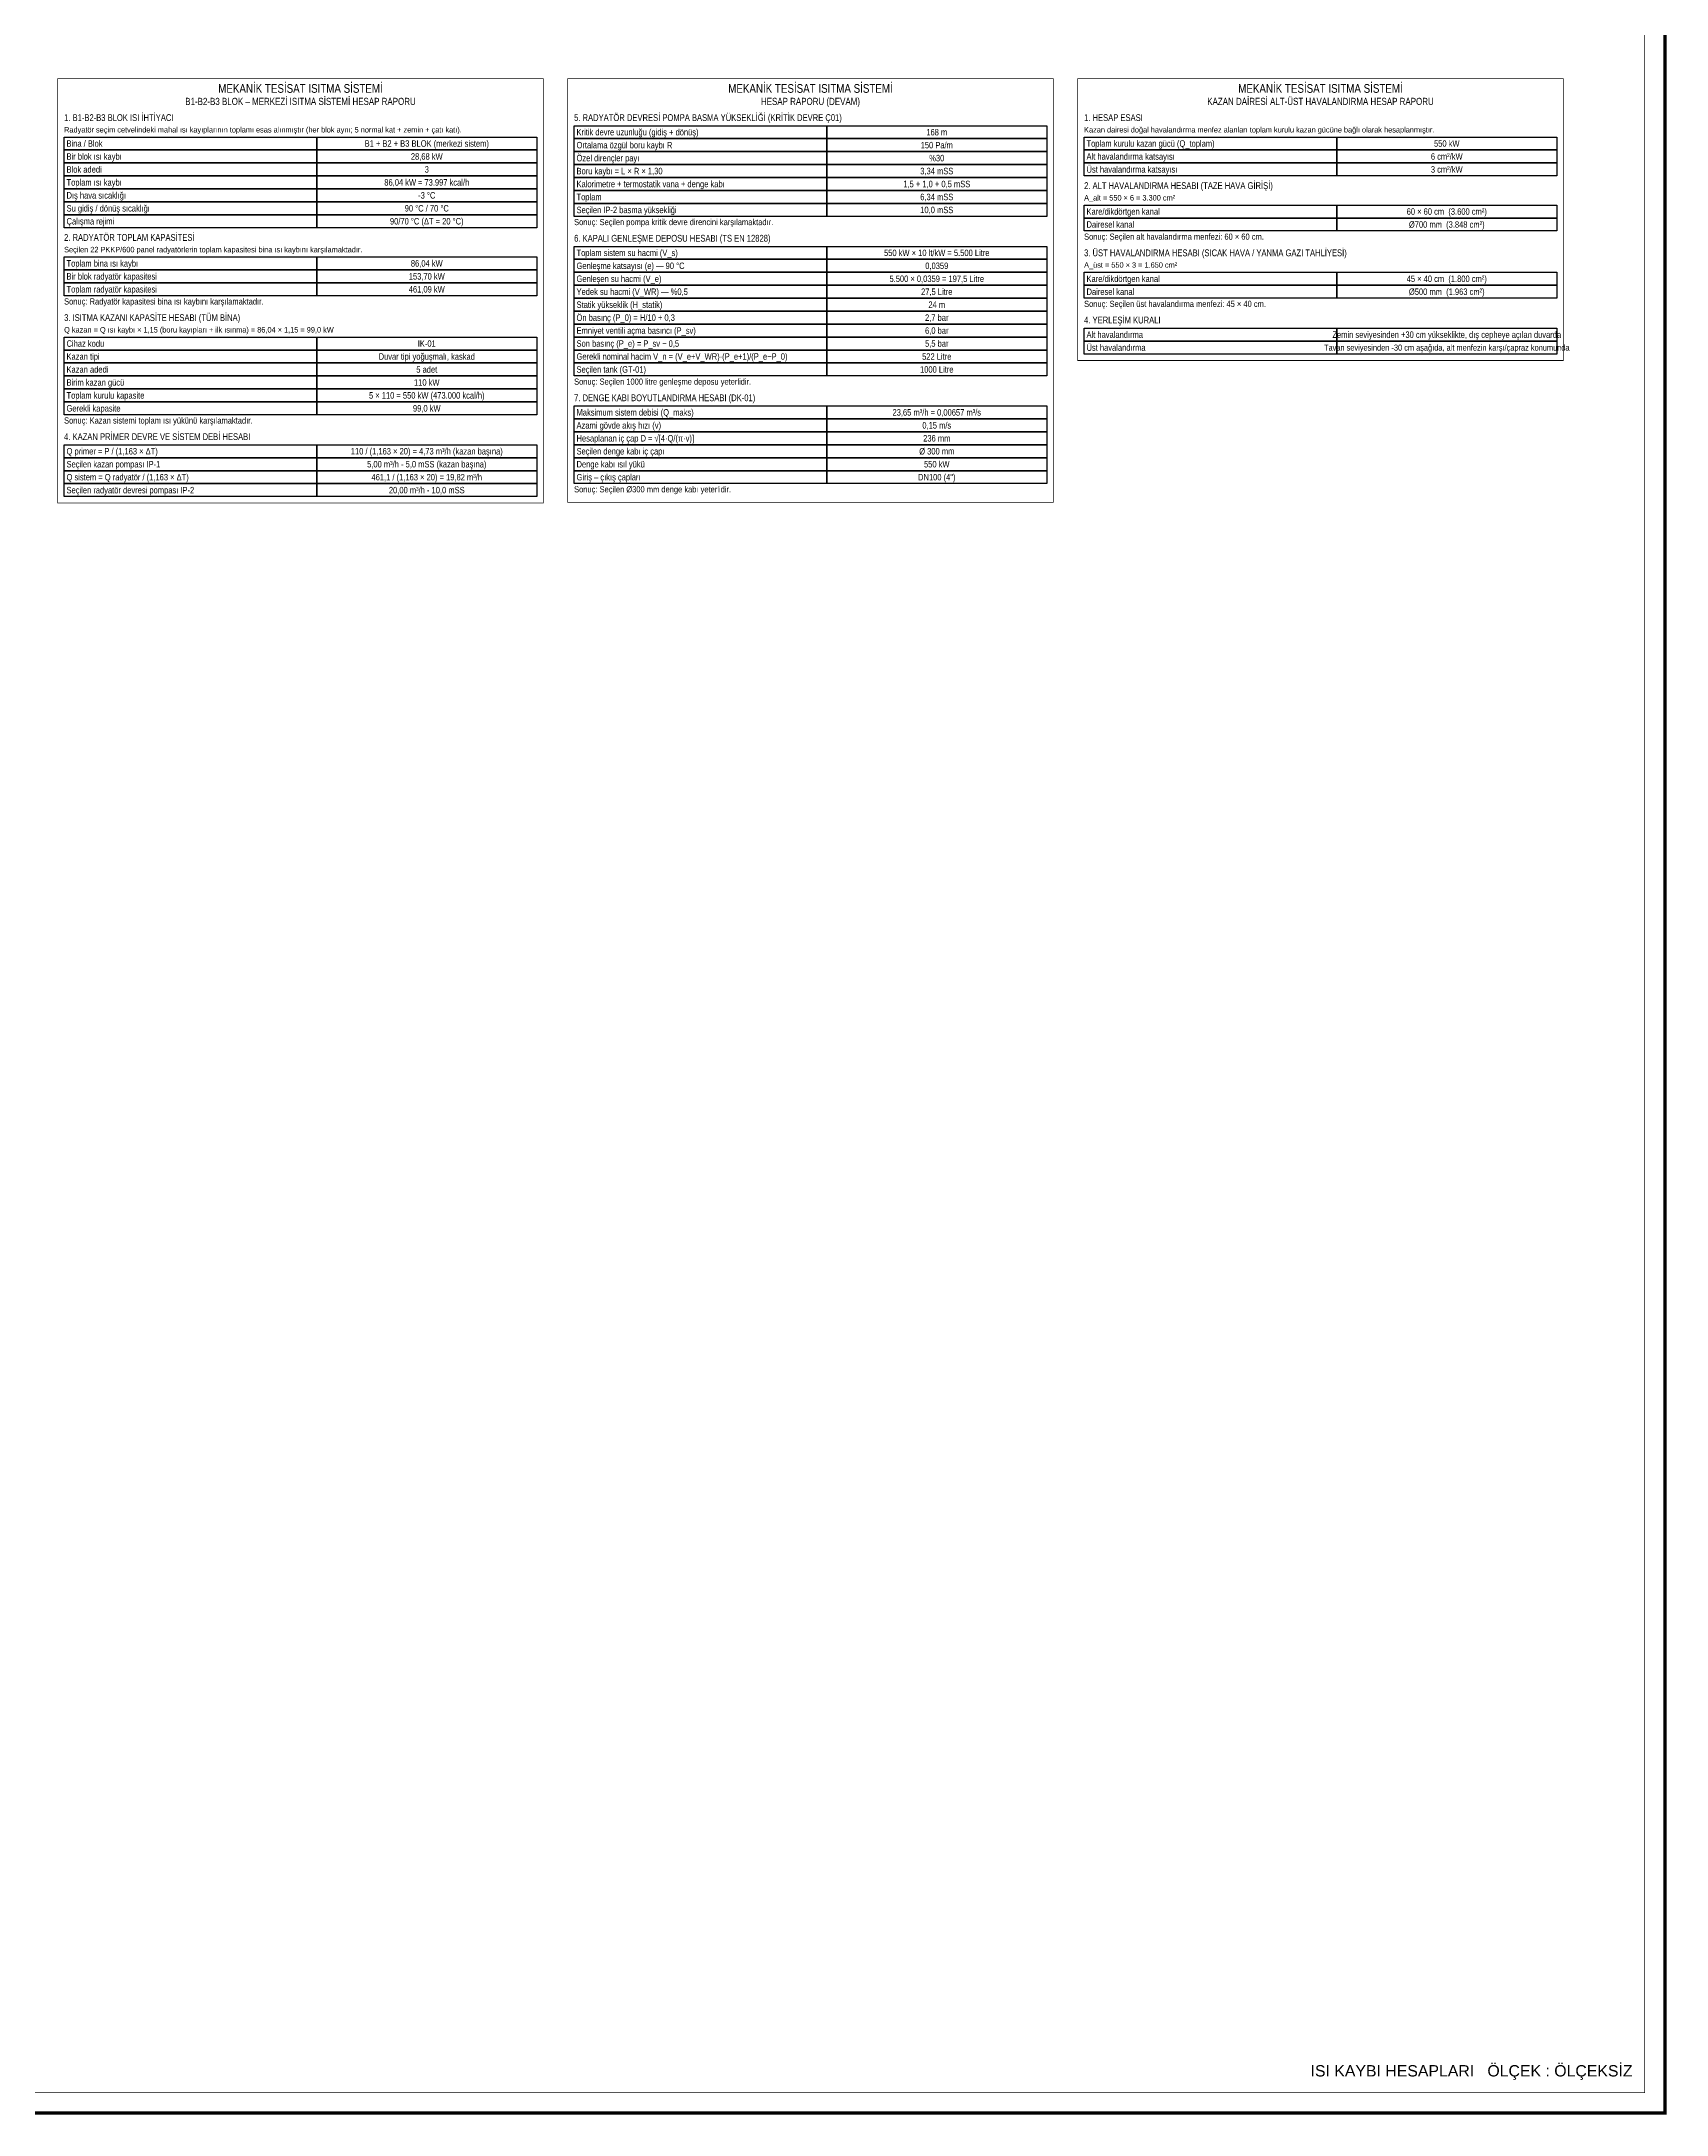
# Model space of a CAD drawing. Header units: centimetres. Extents: x -13133 to 30552, y -2 to 4552.
# Drawn here: x -8120 to -6113, y -2 to 2558 of the extents above; entities that cross this region are included whole.
import ezdxf
from ezdxf.enums import TextEntityAlignment as Align

# ---------------------------------------------------------------- set-up
doc = ezdxf.new("R2010")
doc.units = ezdxf.units.CM
for name, color, linetype in [('ROTAS-HESAP-CIZGI', 1, 'Continuous'), ('ROTAS-HESAP-YAZI', 7, 'Continuous'), ('ROTAS-PAFTA', 7, 'CONTINUOUS')]:
    doc.layers.add(name, color=color, linetype=linetype)
doc.styles.add('ARİAL', font='arial.ttf')
doc.styles.add('ROTAS', font='arial.ttf')

msp = doc.modelspace()

# ---------------------------------------------------------------- linework, layer by layer
at = {"layer": 'ROTAS-HESAP-CIZGI', "const_width": 1}
for points in [[(-8100.5, 2511.8), (-7500.5, 2511.8), (-7500.5, 1987.8), (-8100.5, 1987.8)], [(-7470.5, 2511.8), (-6870.5, 2511.8), (-6870.5, 1988.8), (-7470.5, 1988.8)], [(-6840.5, 2511.8), (-6240.5, 2511.8), (-6240.5, 2163.8), (-6840.5, 2163.8)]]:
    msp.add_lwpolyline(points, close=True, dxfattribs=at)
at = {"layer": 'ROTAS-HESAP-CIZGI'}
for points in [[(-8092.5, 2439.8), (-7780.5, 2439.8), (-7780.5, 2423.8), (-8092.5, 2423.8)], [(-7780.5, 2439.8), (-7508.5, 2439.8), (-7508.5, 2423.8), (-7780.5, 2423.8)], [(-7462.5, 2453.8), (-7150.5, 2453.8), (-7150.5, 2437.8), (-7462.5, 2437.8)], [(-7462.5, 2437.8), (-7150.5, 2437.8), (-7150.5, 2421.8), (-7462.5, 2421.8)], [(-7150.5, 2453.8), (-6878.5, 2453.8), (-6878.5, 2437.8), (-7150.5, 2437.8)], [(-7150.5, 2437.8), (-6878.5, 2437.8), (-6878.5, 2421.8), (-7150.5, 2421.8)], [(-6832.5, 2439.8), (-6520.5, 2439.8), (-6520.5, 2423.8), (-6832.5, 2423.8)], [(-6520.5, 2439.8), (-6248.5, 2439.8), (-6248.5, 2423.8), (-6520.5, 2423.8)], [(-8092.5, 2423.8), (-7780.5, 2423.8), (-7780.5, 2407.8), (-8092.5, 2407.8)], [(-8092.5, 2407.8), (-7780.5, 2407.8), (-7780.5, 2391.8), (-8092.5, 2391.8)], [(-7780.5, 2423.8), (-7508.5, 2423.8), (-7508.5, 2407.8), (-7780.5, 2407.8)], [(-7780.5, 2407.8), (-7508.5, 2407.8), (-7508.5, 2391.8), (-7780.5, 2391.8)], [(-7462.5, 2421.8), (-7150.5, 2421.8), (-7150.5, 2405.8), (-7462.5, 2405.8)], [(-7150.5, 2421.8), (-6878.5, 2421.8), (-6878.5, 2405.8), (-7150.5, 2405.8)], [(-6832.5, 2423.8), (-6520.5, 2423.8), (-6520.5, 2407.8), (-6832.5, 2407.8)], [(-6832.5, 2407.8), (-6520.5, 2407.8), (-6520.5, 2391.8), (-6832.5, 2391.8)], [(-6520.5, 2423.8), (-6248.5, 2423.8), (-6248.5, 2407.8), (-6520.5, 2407.8)], [(-6520.5, 2407.8), (-6248.5, 2407.8), (-6248.5, 2391.8), (-6520.5, 2391.8)], [(-8092.5, 2391.8), (-7780.5, 2391.8), (-7780.5, 2375.8), (-8092.5, 2375.8)], [(-7780.5, 2391.8), (-7508.5, 2391.8), (-7508.5, 2375.8), (-7780.5, 2375.8)], [(-7462.5, 2405.8), (-7150.5, 2405.8), (-7150.5, 2389.8), (-7462.5, 2389.8)], [(-7462.5, 2389.8), (-7150.5, 2389.8), (-7150.5, 2373.8), (-7462.5, 2373.8)], [(-7150.5, 2405.8), (-6878.5, 2405.8), (-6878.5, 2389.8), (-7150.5, 2389.8)], [(-7150.5, 2389.8), (-6878.5, 2389.8), (-6878.5, 2373.8), (-7150.5, 2373.8)], [(-8092.5, 2375.8), (-7780.5, 2375.8), (-7780.5, 2359.8), (-8092.5, 2359.8)], [(-8092.5, 2359.8), (-7780.5, 2359.8), (-7780.5, 2343.8), (-8092.5, 2343.8)], [(-7780.5, 2375.8), (-7508.5, 2375.8), (-7508.5, 2359.8), (-7780.5, 2359.8)], [(-7780.5, 2359.8), (-7508.5, 2359.8), (-7508.5, 2343.8), (-7780.5, 2343.8)], [(-7462.5, 2373.8), (-7150.5, 2373.8), (-7150.5, 2357.8), (-7462.5, 2357.8)], [(-7462.5, 2357.8), (-7150.5, 2357.8), (-7150.5, 2341.8), (-7462.5, 2341.8)], [(-7150.5, 2373.8), (-6878.5, 2373.8), (-6878.5, 2357.8), (-7150.5, 2357.8)], [(-7150.5, 2357.8), (-6878.5, 2357.8), (-6878.5, 2341.8), (-7150.5, 2341.8)], [(-6832.5, 2355.8), (-6520.5, 2355.8), (-6520.5, 2339.8), (-6832.5, 2339.8)], [(-6520.5, 2355.8), (-6248.5, 2355.8), (-6248.5, 2339.8), (-6520.5, 2339.8)], [(-8092.5, 2343.8), (-7780.5, 2343.8), (-7780.5, 2327.8), (-8092.5, 2327.8)], [(-7780.5, 2343.8), (-7508.5, 2343.8), (-7508.5, 2327.8), (-7780.5, 2327.8)], [(-6832.5, 2339.8), (-6520.5, 2339.8), (-6520.5, 2323.8), (-6832.5, 2323.8)], [(-6520.5, 2339.8), (-6248.5, 2339.8), (-6248.5, 2323.8), (-6520.5, 2323.8)], [(-7462.5, 2304.8), (-7150.5, 2304.8), (-7150.5, 2288.8), (-7462.5, 2288.8)], [(-7150.5, 2304.8), (-6878.5, 2304.8), (-6878.5, 2288.8), (-7150.5, 2288.8)], [(-8092.5, 2291.8), (-7780.5, 2291.8), (-7780.5, 2275.8), (-8092.5, 2275.8)], [(-7780.5, 2291.8), (-7508.5, 2291.8), (-7508.5, 2275.8), (-7780.5, 2275.8)], [(-7462.5, 2288.8), (-7150.5, 2288.8), (-7150.5, 2272.8), (-7462.5, 2272.8)], [(-7150.5, 2288.8), (-6878.5, 2288.8), (-6878.5, 2272.8), (-7150.5, 2272.8)], [(-8092.5, 2275.8), (-7780.5, 2275.8), (-7780.5, 2259.8), (-8092.5, 2259.8)], [(-8092.5, 2259.8), (-7780.5, 2259.8), (-7780.5, 2243.8), (-8092.5, 2243.8)], [(-7780.5, 2275.8), (-7508.5, 2275.8), (-7508.5, 2259.8), (-7780.5, 2259.8)], [(-7780.5, 2259.8), (-7508.5, 2259.8), (-7508.5, 2243.8), (-7780.5, 2243.8)], [(-7462.5, 2272.8), (-7150.5, 2272.8), (-7150.5, 2256.8), (-7462.5, 2256.8)], [(-7462.5, 2256.8), (-7150.5, 2256.8), (-7150.5, 2240.8), (-7462.5, 2240.8)], [(-7150.5, 2272.8), (-6878.5, 2272.8), (-6878.5, 2256.8), (-7150.5, 2256.8)], [(-7150.5, 2256.8), (-6878.5, 2256.8), (-6878.5, 2240.8), (-7150.5, 2240.8)], [(-6832.5, 2272.8), (-6520.5, 2272.8), (-6520.5, 2256.8), (-6832.5, 2256.8)], [(-6832.5, 2256.8), (-6520.5, 2256.8), (-6520.5, 2240.8), (-6832.5, 2240.8)], [(-6520.5, 2272.8), (-6248.5, 2272.8), (-6248.5, 2256.8), (-6520.5, 2256.8)], [(-6520.5, 2256.8), (-6248.5, 2256.8), (-6248.5, 2240.8), (-6520.5, 2240.8)], [(-7462.5, 2240.8), (-7150.5, 2240.8), (-7150.5, 2224.8), (-7462.5, 2224.8)], [(-7150.5, 2240.8), (-6878.5, 2240.8), (-6878.5, 2224.8), (-7150.5, 2224.8)], [(-7462.5, 2224.8), (-7150.5, 2224.8), (-7150.5, 2208.8), (-7462.5, 2208.8)], [(-7462.5, 2208.8), (-7150.5, 2208.8), (-7150.5, 2192.8), (-7462.5, 2192.8)], [(-7150.5, 2224.8), (-6878.5, 2224.8), (-6878.5, 2208.8), (-7150.5, 2208.8)], [(-7150.5, 2208.8), (-6878.5, 2208.8), (-6878.5, 2192.8), (-7150.5, 2192.8)], [(-6832.5, 2203.8), (-6520.5, 2203.8), (-6520.5, 2187.8), (-6832.5, 2187.8)], [(-6520.5, 2203.8), (-6248.5, 2203.8), (-6248.5, 2187.8), (-6520.5, 2187.8)], [(-8092.5, 2192.8), (-7780.5, 2192.8), (-7780.5, 2176.8), (-8092.5, 2176.8)], [(-8092.5, 2176.8), (-7780.5, 2176.8), (-7780.5, 2160.8), (-8092.5, 2160.8)], [(-7780.5, 2192.8), (-7508.5, 2192.8), (-7508.5, 2176.8), (-7780.5, 2176.8)], [(-7780.5, 2176.8), (-7508.5, 2176.8), (-7508.5, 2160.8), (-7780.5, 2160.8)], [(-7462.5, 2192.8), (-7150.5, 2192.8), (-7150.5, 2176.8), (-7462.5, 2176.8)], [(-7462.5, 2176.8), (-7150.5, 2176.8), (-7150.5, 2160.8), (-7462.5, 2160.8)], [(-7150.5, 2192.8), (-6878.5, 2192.8), (-6878.5, 2176.8), (-7150.5, 2176.8)], [(-7150.5, 2176.8), (-6878.5, 2176.8), (-6878.5, 2160.8), (-7150.5, 2160.8)], [(-6832.5, 2187.8), (-6520.5, 2187.8), (-6520.5, 2171.8), (-6832.5, 2171.8)], [(-6520.5, 2187.8), (-6248.5, 2187.8), (-6248.5, 2171.8), (-6520.5, 2171.8)], [(-8092.5, 2160.8), (-7780.5, 2160.8), (-7780.5, 2144.8), (-8092.5, 2144.8)], [(-7780.5, 2160.8), (-7508.5, 2160.8), (-7508.5, 2144.8), (-7780.5, 2144.8)], [(-7462.5, 2160.8), (-7150.5, 2160.8), (-7150.5, 2144.8), (-7462.5, 2144.8)], [(-7150.5, 2160.8), (-6878.5, 2160.8), (-6878.5, 2144.8), (-7150.5, 2144.8)], [(-8092.5, 2144.8), (-7780.5, 2144.8), (-7780.5, 2128.8), (-8092.5, 2128.8)], [(-8092.5, 2128.8), (-7780.5, 2128.8), (-7780.5, 2112.8), (-8092.5, 2112.8)], [(-7780.5, 2144.8), (-7508.5, 2144.8), (-7508.5, 2128.8), (-7780.5, 2128.8)], [(-7780.5, 2128.8), (-7508.5, 2128.8), (-7508.5, 2112.8), (-7780.5, 2112.8)], [(-8092.5, 2112.8), (-7780.5, 2112.8), (-7780.5, 2096.8), (-8092.5, 2096.8)], [(-7780.5, 2112.8), (-7508.5, 2112.8), (-7508.5, 2096.8), (-7780.5, 2096.8)], [(-7462.5, 2107.8), (-7150.5, 2107.8), (-7150.5, 2091.8), (-7462.5, 2091.8)], [(-7150.5, 2107.8), (-6878.5, 2107.8), (-6878.5, 2091.8), (-7150.5, 2091.8)], [(-7462.5, 2091.8), (-7150.5, 2091.8), (-7150.5, 2075.8), (-7462.5, 2075.8)], [(-7462.5, 2075.8), (-7150.5, 2075.8), (-7150.5, 2059.8), (-7462.5, 2059.8)], [(-7150.5, 2091.8), (-6878.5, 2091.8), (-6878.5, 2075.8), (-7150.5, 2075.8)], [(-7150.5, 2075.8), (-6878.5, 2075.8), (-6878.5, 2059.8), (-7150.5, 2059.8)], [(-8092.5, 2059.8), (-7780.5, 2059.8), (-7780.5, 2043.8), (-8092.5, 2043.8)], [(-7780.5, 2059.8), (-7508.5, 2059.8), (-7508.5, 2043.8), (-7780.5, 2043.8)], [(-7462.5, 2059.8), (-7150.5, 2059.8), (-7150.5, 2043.8), (-7462.5, 2043.8)], [(-7150.5, 2059.8), (-6878.5, 2059.8), (-6878.5, 2043.8), (-7150.5, 2043.8)], [(-8092.5, 2043.8), (-7780.5, 2043.8), (-7780.5, 2027.8), (-8092.5, 2027.8)], [(-8092.5, 2027.8), (-7780.5, 2027.8), (-7780.5, 2011.8), (-8092.5, 2011.8)], [(-7780.5, 2043.8), (-7508.5, 2043.8), (-7508.5, 2027.8), (-7780.5, 2027.8)], [(-7780.5, 2027.8), (-7508.5, 2027.8), (-7508.5, 2011.8), (-7780.5, 2011.8)], [(-7462.5, 2043.8), (-7150.5, 2043.8), (-7150.5, 2027.8), (-7462.5, 2027.8)], [(-7462.5, 2027.8), (-7150.5, 2027.8), (-7150.5, 2011.8), (-7462.5, 2011.8)], [(-7150.5, 2043.8), (-6878.5, 2043.8), (-6878.5, 2027.8), (-7150.5, 2027.8)], [(-7150.5, 2027.8), (-6878.5, 2027.8), (-6878.5, 2011.8), (-7150.5, 2011.8)], [(-8092.5, 2011.8), (-7780.5, 2011.8), (-7780.5, 1995.8), (-8092.5, 1995.8)], [(-7780.5, 2011.8), (-7508.5, 2011.8), (-7508.5, 1995.8), (-7780.5, 1995.8)]]:
    msp.add_lwpolyline(points, close=True, dxfattribs=at)
at = {"layer": 'ROTAS-PAFTA'}
for points, const_width in [([(-11728.4, 0), (-6115, 0), (-6115, 4549.9), (-11728.4, 4549.9)], 4), ([(-11703.4, 25), (-6140, 25), (-6140, 4524.9), (-11703.4, 4524.9)], 1)]:
    msp.add_lwpolyline(points, close=True, dxfattribs=dict(at, const_width=const_width))

# ---------------------------------------------------------------- texts
at = {"layer": 'ROTAS-HESAP-YAZI', "style": 'ARİAL', "width": 0.8}
for s, height, p in [('B1-B2-B3 BLOK – MERKEZİ ISITMA SİSTEMİ HESAP RAPORU', 8.8, (-7800.5, 2483.8)), ('MEKANİK TESİSAT ISITMA SİSTEMİ', 10.8, (-7800.5, 2499.8)), ('MEKANİK TESİSAT ISITMA SİSTEMİ', 10.8, (-7170.5, 2499.8)), ('HESAP RAPORU (DEVAM)', 8.8, (-7170.5, 2483.8)), ('KAZAN DAİRESİ ALT-ÜST HAVALANDIRMA HESAP RAPORU', 8.8, (-6540.5, 2483.8)), ('MEKANİK TESİSAT ISITMA SİSTEMİ', 10.8, (-6540.5, 2499.8)), ('B1 + B2 + B3 BLOK (merkezi sistem)', 8, (-7644.5, 2431.8)), ('150 Pa/m', 8, (-7014.5, 2429.8)), ('168 m', 8, (-7014.5, 2445.8)), ('550 kW', 8, (-6384.5, 2431.8)), ('28,68 kW', 8, (-7644.5, 2415.8)), ('%30', 8, (-7014.5, 2413.8)), ('6 cm²/kW', 8, (-6384.5, 2415.8)), ('86,04 kW ≈ 73.997 kcal/h', 8, (-7644.5, 2383.8)), ('3', 8, (-7644.5, 2399.8)), ('1,5 + 1,0 + 0,5 mSS', 8, (-7014.5, 2381.8)), ('3,34 mSS', 8, (-7014.5, 2397.8)), ('3 cm²/kW', 8, (-6384.5, 2399.8)), ('90 °C / 70 °C', 8, (-7644.5, 2351.8)), ('-3 °C', 8, (-7644.5, 2367.8)), ('6,34 mSS', 8, (-7014.5, 2365.8)), ('90/70 °C (ΔT = 20 °C)', 8, (-7644.5, 2335.8)), ('10,0 mSS', 8, (-7014.5, 2349.8)), ('60 × 60 cm  (3.600 cm²)', 8, (-6384.5, 2347.8)), ('Ø700 mm  (3.848 cm²)', 8, (-6384.5, 2331.8)), ('86,04 kW', 8, (-7644.5, 2283.8)), ('550 kW × 10 lt/kW = 5.500 Litre', 8, (-7014.5, 2296.8)), ('0,0359', 8, (-7014.5, 2280.8)), ('461,09 kW', 8, (-7644.5, 2251.8)), ('153,70 kW', 8, (-7644.5, 2267.8)), ('5.500 × 0,0359 = 197,5 Litre', 8, (-7014.5, 2264.8)), ('27,5 Litre', 8, (-7014.5, 2248.8)), ('45 × 40 cm  (1.800 cm²)', 8, (-6384.5, 2264.8)), ('Ø500 mm  (1.963 cm²)', 8, (-6384.5, 2248.8)), ('24 m', 8, (-7014.5, 2232.8)), ('2,7 bar', 8, (-7014.5, 2216.8)), ('6,0 bar', 8, (-7014.5, 2200.8)), ('IK-01', 8, (-7644.5, 2184.8)), ('5,5 bar', 8, (-7014.5, 2184.8)), ('Tavan seviyesinden -30 cm aşağıda, alt menfezin karşı/çapraz konumunda', 7.486, (-6384.5, 2179.8)), ('Zemin seviyesinden +30 cm yükseklikte, dış cepheye açılan duvarda', 8, (-6384.5, 2195.8)), ('Duvar tipi yoğuşmalı, kaskad', 8, (-7644.5, 2168.8)), ('5 adet', 8, (-7644.5, 2152.8)), ('1000 Litre', 8, (-7014.5, 2152.8)), ('522 Litre', 8, (-7014.5, 2168.8)), ('5 × 110 = 550 kW (473.000 kcal/h)', 8, (-7644.5, 2120.8)), ('110 kW', 8, (-7644.5, 2136.8)), ('99,0 kW', 8, (-7644.5, 2104.8)), ('23,65 m³/h = 0,00657 m³/s', 8, (-7014.5, 2099.8)), ('0,15 m/s', 8, (-7014.5, 2083.8)), ('110 / (1,163 × 20) = 4,73 m³/h (kazan başına)', 8, (-7644.5, 2051.8)), ('Ø 300 mm', 8, (-7014.5, 2051.8)), ('236 mm', 8, (-7014.5, 2067.8)), ('5,00 m³/h - 5,0 mSS (kazan başına)', 8, (-7644.5, 2035.8)), ('461,1 / (1,163 × 20) = 19,82 m³/h', 8, (-7644.5, 2019.8)), ('DN100 (4")', 8, (-7014.5, 2019.8)), ('550 kW', 8, (-7014.5, 2035.8)), ('20,00 m³/h - 10,0 mSS', 8, (-7644.5, 2003.8))]:
    msp.add_text(s, height=height, dxfattribs=at).set_placement(p, align=Align.MIDDLE_CENTER)
for s, height, p in [('1. B1-B2-B3 BLOK ISI İHTİYACI', 8.4, (-8092.5, 2463.8)), ('5. RADYATÖR DEVRESİ POMPA BASMA YÜKSEKLİĞİ (KRİTİK DEVRE Ç01)', 8.4, (-7462.5, 2463.8)), ('1. HESAP ESASI', 8.4, (-6832.5, 2463.8)), ('Radyatör seçim cetvelindeki mahal ısı kayıplarının toplamı esas alınmıştır (her blok aynı; 5 normal kat + zemin + çatı katı).', 6.8, (-8092.5, 2448.8)), ('Bina / Blok', 8, (-8089.5, 2431.8)), ('Ortalama özgül boru kaybı R', 8, (-7459.5, 2429.8)), ('Kritik devre uzunluğu (gidiş + dönüş)', 8, (-7459.5, 2445.8)), ('Kazan dairesi doğal havalandırma menfez alanları toplam kurulu kazan gücüne bağlı olarak hesaplanmıştır.', 6.8, (-6832.5, 2448.8)), ('Toplam kurulu kazan gücü (Q_toplam)', 8, (-6829.5, 2431.8)), ('Bir blok ısı kaybı', 8, (-8089.5, 2415.8)), ('Özel dirençler payı', 8, (-7459.5, 2413.8)), ('Alt havalandırma katsayısı', 8, (-6829.5, 2415.8)), ('Toplam ısı kaybı', 8, (-8089.5, 2383.8)), ('Blok adedi', 8, (-8089.5, 2399.8)), ('Boru kaybı = L × R × 1,30', 8, (-7459.5, 2397.8)), ('Kalorimetre + termostatik vana + denge kabı', 8, (-7459.5, 2381.8)), ('2. ALT HAVALANDIRMA HESABI (TAZE HAVA GİRİŞİ)', 8.4, (-6832.5, 2379.8)), ('Üst havalandırma katsayısı', 8, (-6829.5, 2399.8)), ('Su gidiş / dönüş sıcaklığı', 8, (-8089.5, 2351.8)), ('Dış hava sıcaklığı', 8, (-8089.5, 2367.8)), ('Toplam', 8, (-7459.5, 2365.8)), ('A_alt = 550 × 6 = 3.300 cm²', 6.8, (-6832.5, 2364.8)), ('Çalışma rejimi', 8, (-8089.5, 2335.8)), ('Sonuç: Seçilen pompa kritik devre direncini karşılamaktadır.', 7.6, (-7462.5, 2334.8)), ('Seçilen IP-2 basma yüksekliği', 8, (-7459.5, 2349.8)), ('Kare/dikdörtgen kanal', 8, (-6829.5, 2347.8)), ('Dairesel kanal', 8, (-6829.5, 2331.8)), ('Seçilen 22 PKKP/600 panel radyatörlerin toplam kapasitesi bina ısı kaybını karşılamaktadır.', 6.8, (-8092.5, 2300.8)), ('2. RADYATÖR TOPLAM KAPASİTESİ', 8.4, (-8092.5, 2315.8)), ('6. KAPALI GENLEŞME DEPOSU HESABI (TS EN 12828)', 8.4, (-7462.5, 2314.8)), ('Sonuç: Seçilen alt havalandırma menfezi: 60 × 60 cm.', 7.6, (-6832.5, 2316.8)), ('Toplam bina ısı kaybı', 8, (-8089.5, 2283.8)), ('Toplam sistem su hacmi (V_s)', 8, (-7459.5, 2296.8)), ('Genleşme katsayısı (e) — 90 °C', 8, (-7459.5, 2280.8)), ('A_üst = 550 × 3 = 1.650 cm²', 6.8, (-6832.5, 2281.8)), ('3. ÜST HAVALANDIRMA HESABI (SICAK HAVA / YANMA GAZI TAHLİYESİ)', 8.4, (-6832.5, 2296.8)), ('Toplam radyatör kapasitesi', 8, (-8089.5, 2251.8)), ('Bir blok radyatör kapasitesi', 8, (-8089.5, 2267.8)), ('Yedek su hacmi (V_WR) — %0,5', 8, (-7459.5, 2248.8)), ('Genleşen su hacmi (V_e)', 8, (-7459.5, 2264.8)), ('Kare/dikdörtgen kanal', 8, (-6829.5, 2264.8)), ('Dairesel kanal', 8, (-6829.5, 2248.8)), ('Sonuç: Radyatör kapasitesi bina ısı kaybını karşılamaktadır.', 7.6, (-8092.5, 2236.8)), ('Statik yükseklik (H_statik)', 8, (-7459.5, 2232.8)), ('Sonuç: Seçilen üst havalandırma menfezi: 45 × 40 cm.', 7.6, (-6832.5, 2233.8)), ('3. ISITMA KAZANI KAPASİTE HESABI (TÜM BİNA)', 8.4, (-8092.5, 2216.8)), ('Q kazan = Q ısı kaybı × 1,15 (boru kayıpları + ilk ısınma) = 86,04 × 1,15 = 99,0 kW', 6.8, (-8092.5, 2201.8)), ('Ön basınç (P_0) = H/10 + 0,3', 8, (-7459.5, 2216.8)), ('Emniyet ventili açma basıncı (P_sv)', 8, (-7459.5, 2200.8)), ('4. YERLEŞİM KURALI', 8.4, (-6832.5, 2213.8)), ('Cihaz kodu', 8, (-8089.5, 2184.8)), ('Son basınç (P_e) = P_sv − 0,5', 8, (-7459.5, 2184.8)), ('Alt havalandırma', 8, (-6829.5, 2195.8)), ('Üst havalandırma', 8, (-6829.5, 2179.8)), ('Kazan tipi', 8, (-8089.5, 2168.8)), ('Kazan adedi', 8, (-8089.5, 2152.8)), ('Gerekli nominal hacim V_n = (V_e+V_WR)·(P_e+1)/(P_e−P_0)', 8, (-7459.5, 2168.8)), ('Seçilen tank (GT-01)', 8, (-7459.5, 2152.8)), ('Toplam kurulu kapasite', 8, (-8089.5, 2120.8)), ('Birim kazan gücü', 8, (-8089.5, 2136.8)), ('Sonuç: Seçilen 1000 litre genleşme deposu yeterlidir.', 7.6, (-7462.5, 2137.8)), ('Gerekli kapasite', 8, (-8089.5, 2104.8)), ('7. DENGE KABI BOYUTLANDIRMA HESABI (DK-01)', 8.4, (-7462.5, 2117.8)), ('Maksimum sistem debisi (Q_maks)', 8, (-7459.5, 2099.8)), ('4. KAZAN PRİMER DEVRE VE SİSTEM DEBİ HESABI', 8.4, (-8092.5, 2069.8)), ('Sonuç: Kazan sistemi toplam ısı yükünü karşılamaktadır.', 7.6, (-8092.5, 2089.8)), ('Azami gövde akış hızı (v)', 8, (-7459.5, 2083.8)), ('Q primer = P / (1,163 × ΔT)', 8, (-8089.5, 2051.8)), ('Seçilen denge kabı iç çapı', 8, (-7459.5, 2051.8)), ('Hesaplanan iç çap D = √[4·Q/(π·v)]', 8, (-7459.5, 2067.8)), ('Seçilen kazan pompası IP-1', 8, (-8089.5, 2035.8)), ('Q sistem = Q radyatör / (1,163 × ΔT)', 8, (-8089.5, 2019.8)), ('Giriş – çıkış çapları', 8, (-7459.5, 2019.8)), ('Denge kabı ısıl yükü', 8, (-7459.5, 2035.8)), ('Seçilen radyatör devresi pompası IP-2', 8, (-8089.5, 2003.8)), ('Sonuç: Seçilen Ø300 mm denge kabı yeterlidir.', 7.6, (-7462.5, 2004.8))]:
    msp.add_text(s, height=height, dxfattribs=at).set_placement(p, align=Align.MIDDLE_LEFT)
at = {"layer": 'ROTAS-PAFTA', "style": 'ROTAS'}
msp.add_text('ISI KAYBI HESAPLARI   ÖLÇEK : ÖLÇEKSİZ', height=14, dxfattribs=at).set_placement((-6155, 45), align=Align.RIGHT)

doc.saveas('drawing.dxf')
